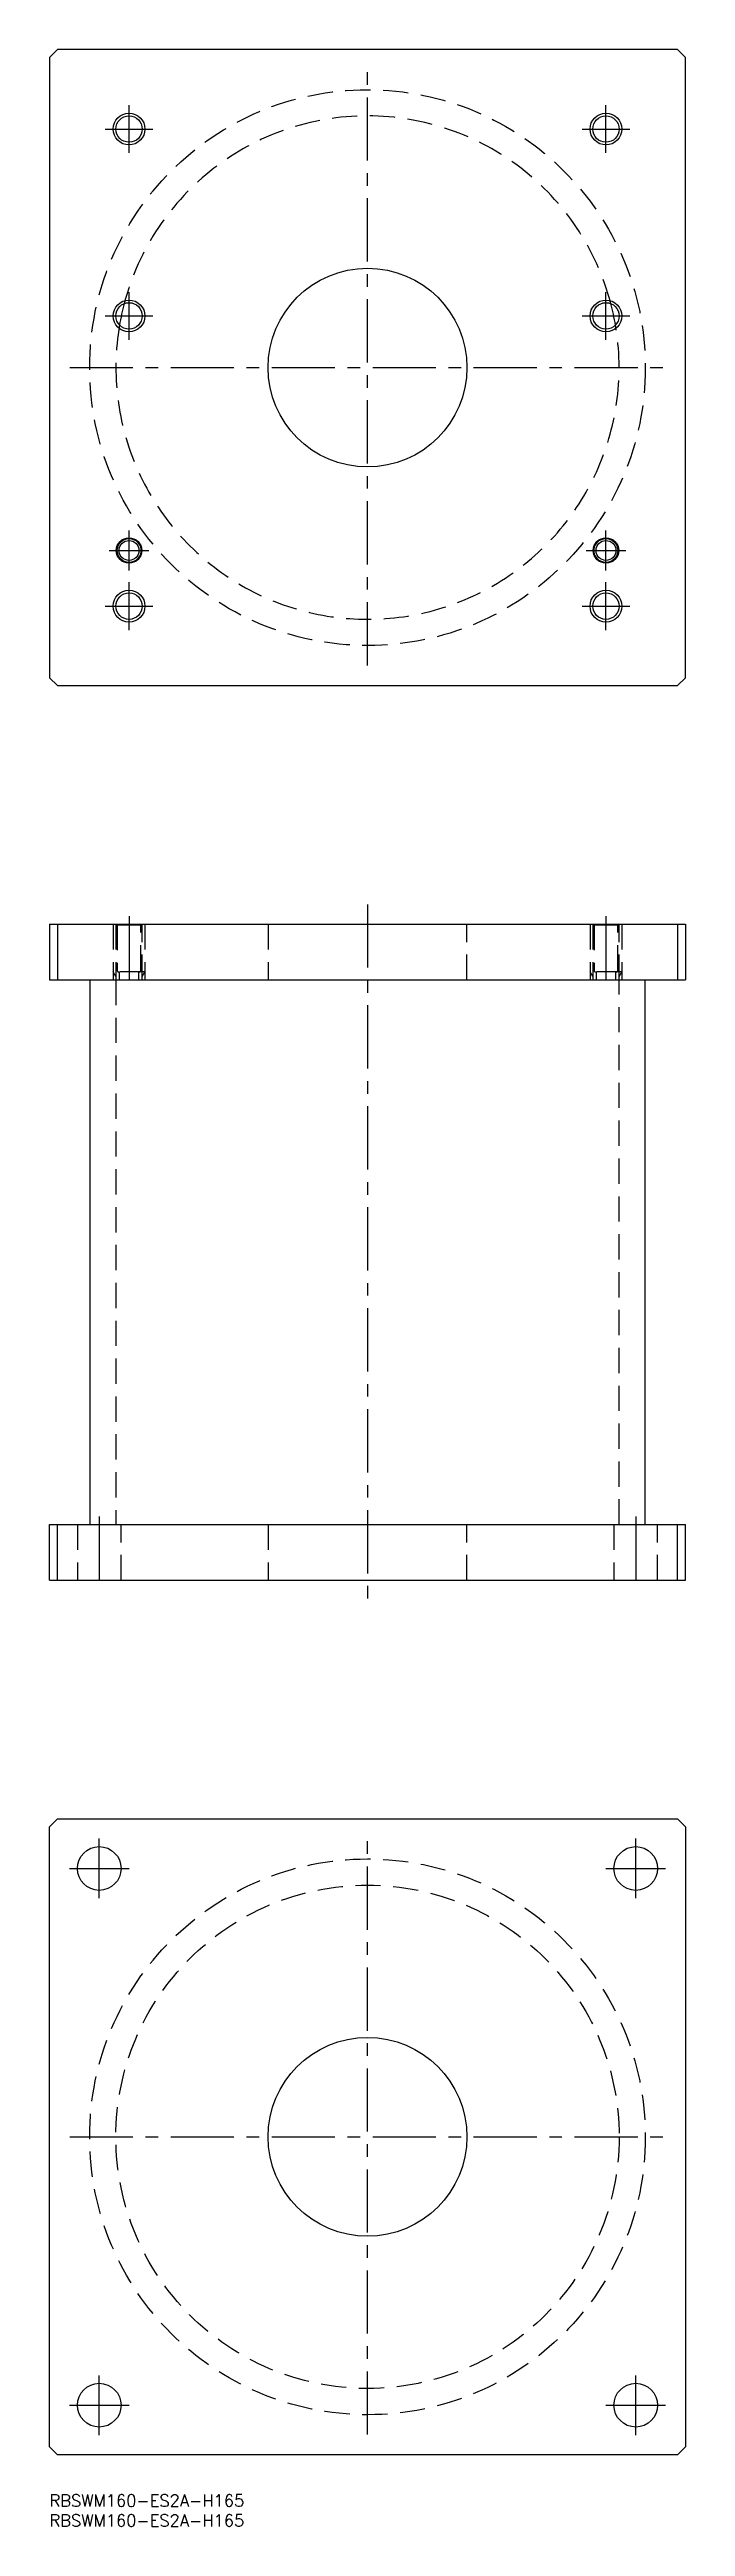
# Model space of a CAD drawing. Extents: x 0 to 160, y -8 to 615.
import ezdxf

# ---------------------------------------------------------------- set-up
doc = ezdxf.new("R2010")
doc.units = 0
doc.header["$LTSCALE"] = 0.5
doc.linetypes.add('CENTER', pattern=[50.8, 31.75, -6.35, 6.35, -6.35])
doc.linetypes.add('DASHED', pattern=[19.05, 12.7, -6.35])
for name, color, linetype in [('MSM_CENTER', 1, 'CENTER'), ('MSM_CONTINUOUS', 7, 'CONTINUOUS'), ('MSM_DASHED', 4, 'DASHED'), ('MSM_NARROW', 5, 'CONTINUOUS'), ('MSM_PART_NUMBER', 7, 'CONTINUOUS')]:
    doc.layers.add(name, color=color, linetype=linetype)
doc.styles.get("Standard").update_dxf_attribs({"font": 'txt.shx', "height": 3, "bigfont": 'bigfont.shx'})

# ---------------------------------------------------------------- blocks, each defined once
blk = doc.blocks.new('*U4')
at = {"layer": 'MSM_PART_NUMBER'}
blk.add_text('RBSWM160-ES2A-H165', height=3, dxfattribs=at).set_placement((0, -3))
blk = doc.blocks.new('*U5')
at = {"layer": 'MSM_PART_NUMBER'}
blk.add_text('RBSWM160-ES2A-H165', height=3, dxfattribs=at).set_placement((0, -8))

msp = doc.modelspace()

# ---------------------------------------------------------------- linework, layer by layer
at = {"layer": 'MSM_CENTER'}
for p, q in [((80, 460.1), (80, 609.9)), ((20, 589), (20, 601)), ((140, 589), (140, 601)), ((14, 595), (26, 595)), ((134, 595), (146, 595)), ((20, 542), (20, 554)), ((140, 542), (140, 554)), ((14, 548), (26, 548)), ((134, 548), (146, 548)), ((5.1, 535), (154.9, 535)), ((20, 484), (20, 494)), ((140, 484), (140, 494)), ((15, 489), (25, 489)), ((135, 489), (145, 489)), ((20, 469), (20, 481)), ((140, 469), (140, 481)), ((14, 475), (26, 475)), ((134, 475), (146, 475)), ((80, 400), (80, 225)), ((20, 397), (20, 379)), ((140, 397), (140, 379)), ((12.5, 246), (12.5, 228)), ((147.5, 246), (147.5, 228)), ((12.5, 150), (12.5, 165)), ((80, 15.1), (80, 164.9)), ((147.5, 150), (147.5, 165)), ((5, 157.5), (20, 157.5)), ((140, 157.5), (155, 157.5)), ((5.1, 90), (154.9, 90)), ((12.5, 15), (12.5, 30)), ((147.5, 15), (147.5, 30)), ((5, 22.5), (20, 22.5)), ((140, 22.5), (155, 22.5))]:
    msp.add_line(p, q, dxfattribs=at)
at = {"layer": 'MSM_CONTINUOUS'}
for p, q in [((2, 615), (0, 613)), ((0, 613), (0, 457)), ((158, 615), (2, 615)), ((160, 613), (158, 615)), ((160, 457), (160, 613)), ((0, 457), (2, 455)), ((2, 455), (158, 455)), ((158, 455), (160, 457)), ((0, 395), (160, 395)), ((0, 395), (0, 381)), ((2, 395), (2, 381)), ((158, 395), (158, 381)), ((160, 395), (160, 381)), ((0, 381), (160, 381)), ((10.1, 381), (10.1, 244)), ((149.9, 244), (149.9, 381)), ((0, 244), (160, 244)), ((0, 230), (0, 244)), ((2, 230), (2, 244)), ((158, 230), (158, 244)), ((160, 230), (160, 244)), ((0, 230), (160, 230)), ((0, 168), (2, 170)), ((2, 170), (158, 170)), ((158, 170), (160, 168)), ((0, 12), (0, 168)), ((160, 168), (160, 12)), ((2, 10), (0, 12)), ((158, 10), (2, 10)), ((160, 12), (158, 10))]:
    msp.add_line(p, q, dxfattribs=at)
for centre, radius in [((20, 595), 3.3235), ((140, 595), 3.3235), ((80, 535), 25), ((20, 548), 3.3235), ((140, 548), 3.3235), ((20, 489), 3.2), ((140, 489), 3.2), ((20, 489), 3), ((20, 489), 2.5), ((140, 489), 3), ((140, 489), 2.5), ((20, 475), 3.3235), ((140, 475), 3.3235), ((12.5, 157.5), 5.5), ((147.5, 157.5), 5.5), ((80, 90), 25), ((12.5, 22.5), 5.5), ((147.5, 22.5), 5.5)]:
    msp.add_circle(centre, radius, dxfattribs=at)
for start, end in [(165.2734543, 170.2763003), (9.7236997, 14.7265457)]:
    msp.add_arc((80, 535), 63.3, start, end, dxfattribs=at)
at = {"layer": 'MSM_DASHED'}
for p, q in [((16, 395), (16, 381)), ((16.6765, 395), (16.6765, 381)), ((16.8, 395), (17, 394.8)), ((17, 394.8), (17, 383.4)), ((23, 394.8), (17, 394.8)), ((23, 394.8), (23.2, 395)), ((23, 383.4), (23, 394.8)), ((23.3235, 381), (23.3235, 395)), ((24, 395), (24, 381)), ((55, 395), (55, 381)), ((105, 381), (105, 395)), ((136, 395), (136, 381)), ((136.6765, 395), (136.6765, 381)), ((136.8, 395), (137, 394.8)), ((137, 394.8), (137, 383.4)), ((143, 394.8), (137, 394.8)), ((143, 394.8), (143.2, 395)), ((143, 383.4), (143, 394.8)), ((143.3235, 381), (143.3235, 395)), ((144, 395), (144, 381)), ((24, 383), (16, 383)), ((16.6765, 381.8283), (16, 383)), ((16.7, 381), (16.7, 244)), ((17.5, 383), (17.5, 381)), ((22.5, 381), (22.5, 383)), ((23.3235, 381.8283), (24, 383)), ((144, 383), (136, 383)), ((136.6765, 381.8283), (136, 383)), ((137.5, 383), (137.5, 381)), ((142.5, 381), (142.5, 383)), ((143.3, 244), (143.3, 381)), ((143.3235, 381.8283), (144, 383)), ((7, 244), (7, 230)), ((18, 230), (18, 244)), ((55, 244), (55, 230)), ((105, 230), (105, 244)), ((142, 244), (142, 230)), ((153, 230), (153, 244))]:
    msp.add_line(p, q, dxfattribs=at)
for centre, radius in [((80, 535), 69.9), ((80, 90), 69.9), ((80, 90), 63.3)]:
    msp.add_circle(centre, radius, dxfattribs=at)
for centre, radius, start, end in [((80, 535), 63.3, 14.7265457, 165.2734543), ((80, 535), 63.3, 170.2763003, 9.7236997), ((17.4, 383.4), 0.4, 180, 270), ((22.6, 383.4), 0.4, 270, 360), ((137.4, 383.4), 0.4, 180, 270), ((142.6, 383.4), 0.4, 270, 360)]:
    msp.add_arc(centre, radius, start, end, dxfattribs=at)
at = {"layer": 'MSM_NARROW'}
for centre in [(20, 595), (140, 595), (20, 548), (140, 548), (20, 475), (140, 475)]:
    msp.add_circle(centre, 4, dxfattribs=at)

# ---------------------------------------------------------------- block references
at = {"layer": 'MSM_CONTINUOUS'}
for name in ['*U4', '*U5']:
    msp.add_blockref(name, (0, 0), dxfattribs=at)

doc.saveas('drawing.dxf')
